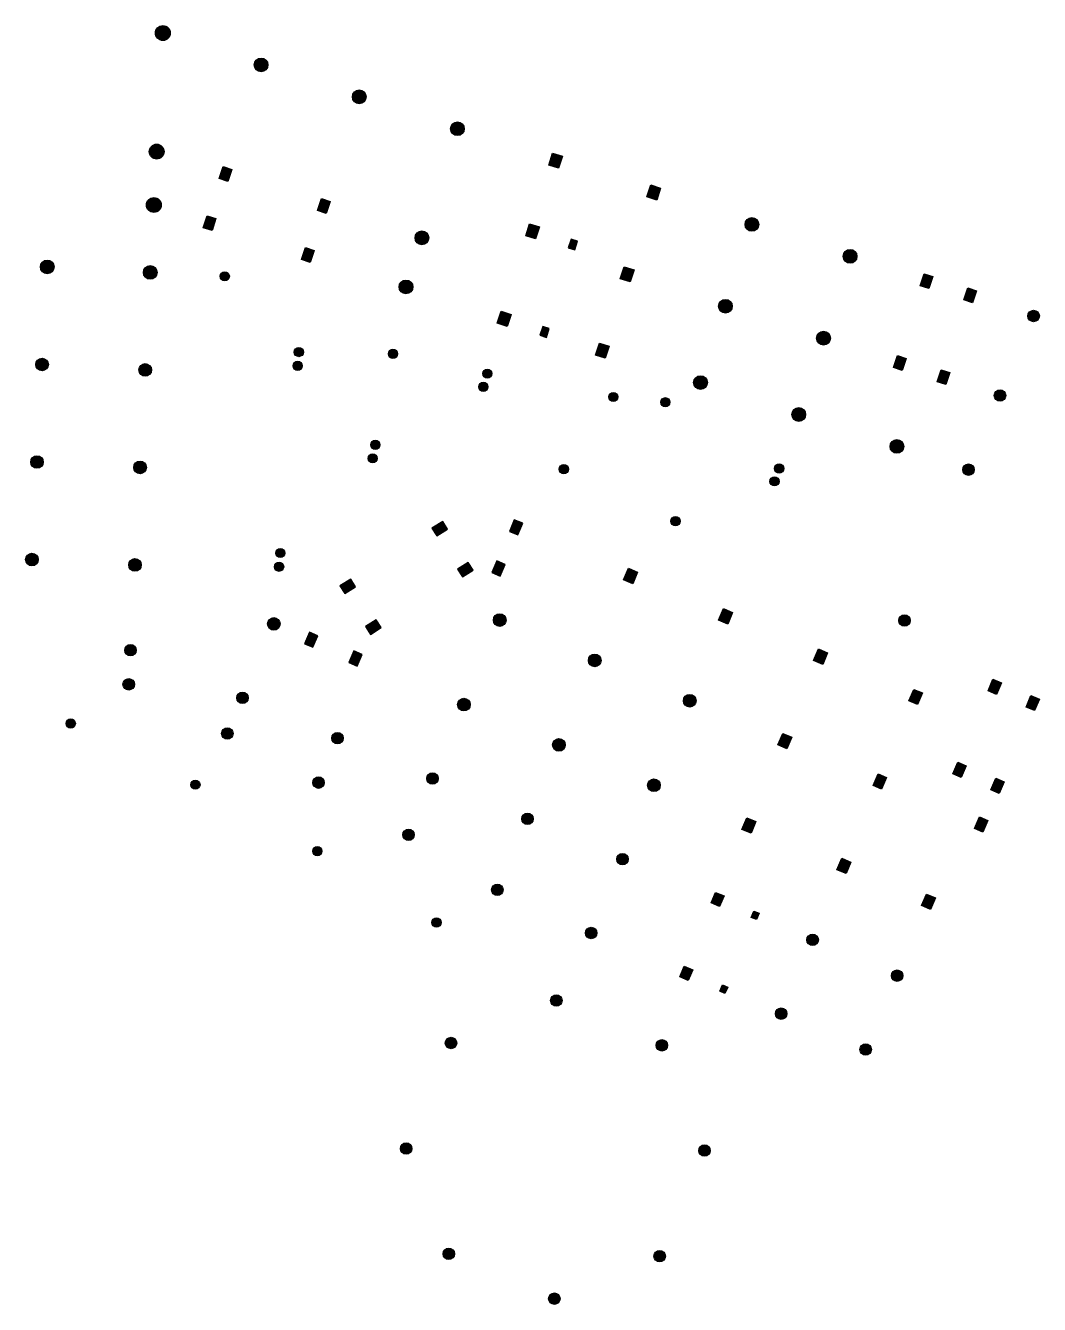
# Paper-space layout 'A3-10-04-2' of a CAD drawing. Extents: x -5 to 11985124, y -6482756 to 599.
# Drawn here: x 11896734 to 11985124, y -6482756 to -6371261 of the extents above.
import ezdxf

# ---------------------------------------------------------------- set-up
doc = ezdxf.new("R2010")
doc.units = 0
doc.header["$LTSCALE"] = 10
doc.header["$MEASUREMENT"] = 0
doc.layers.add('A3-RS-1F$0$A-HATH-GRAY', color=8, linetype='Continuous')
doc.layers.add('A3-RS-1F$0$A-WALL', color=7, linetype='Continuous')

# ---------------------------------------------------------------- blocks, each defined once
blk = doc.blocks.new('A3-RS-1F')
at = {"layer": 'A3-RS-1F$0$A-HATH-GRAY'}
h = blk.add_hatch(color=256, dxfattribs=at)
edge = h.paths.add_edge_path()
edge.add_arc((11908703, -6371911), 650, 0, 360)
h = blk.add_hatch(color=256, dxfattribs=at)
edge = h.paths.add_edge_path()
edge.add_arc((11917262, -6374692), 600, 0, 360)
h = blk.add_hatch(color=256, dxfattribs=at)
edge = h.paths.add_edge_path()
edge.add_arc((11925822, -6377474), 600, 0, 360)
h = blk.add_hatch(color=256, dxfattribs=at)
edge = h.paths.add_edge_path()
edge.add_arc((11934381, -6380255), 600, 0, 360)
h = blk.add_hatch(color=256, dxfattribs=at)
edge = h.paths.add_edge_path()
edge.add_arc((11908161, -6382250), 650, 0, 360)
for points in [[(11942343, -6383420), (11942683, -6382374), (11943539, -6382652), (11943199, -6383698)], [(11913622, -6384602), (11913961, -6383556), (11914722, -6383803), (11914382, -6384850)], [(11950902, -6386201), (11951242, -6385155), (11952098, -6385433), (11951758, -6386479)], [(11922181, -6387384), (11922521, -6386337), (11923282, -6386585), (11922942, -6387631)], [(11912231, -6388882), (11912571, -6387836), (11913332, -6388083), (11912992, -6389129)], [(11940340, -6389583), (11940680, -6388537), (11941536, -6388815), (11941196, -6389861)], [(11920790, -6391663), (11921130, -6390617), (11921891, -6390864), (11921551, -6391911)], [(11944295, -6389869), (11944048, -6390630), (11944619, -6390815), (11944866, -6390054)], [(11948585, -6393334), (11948924, -6392288), (11949780, -6392566), (11949441, -6393612)], [(11974726, -6393942), (11975066, -6392896), (11975827, -6393143), (11975487, -6394189)], [(11978530, -6395178), (11978870, -6394132), (11979631, -6394379), (11979291, -6395425)], [(11937862, -6397210), (11938202, -6396164), (11939058, -6396442), (11938718, -6397488)], [(11941817, -6397496), (11941570, -6398257), (11942140, -6398443), (11942387, -6397682)], [(11946761, -6398945), (11946421, -6399991), (11947277, -6400269), (11947617, -6399223)], [(11972409, -6401075), (11972748, -6400029), (11973509, -6400276), (11973169, -6401322)], [(11976213, -6402311), (11976553, -6401265), (11977314, -6401512), (11976974, -6402558)], [(11932167, -6415082), (11932591, -6415760), (11933524, -6415177), (11933100, -6414499)], [(11938912, -6415355), (11939648, -6415667), (11940078, -6414655), (11939342, -6414342)], [(11934393, -6418643), (11934817, -6419322), (11935749, -6418739), (11935325, -6418060)], [(11937388, -6418945), (11938124, -6419257), (11938554, -6418245), (11937818, -6417932)], [(11950093, -6418906), (11949302, -6418570), (11948872, -6419583), (11949663, -6419919)], [(11924144, -6420095), (11924568, -6420773), (11925501, -6420190), (11925077, -6419512)], [(11926370, -6423656), (11926794, -6424335), (11927727, -6423752), (11927303, -6423073)], [(11958378, -6422423), (11957586, -6422087), (11957156, -6423099), (11957948, -6423435)], [(11921473, -6424139), (11921043, -6425152), (11921780, -6425464), (11922210, -6424452)], [(11925339, -6425780), (11924910, -6426793), (11925646, -6427105), (11926076, -6426093)], [(11966662, -6425939), (11965871, -6425603), (11965441, -6426616), (11966233, -6426952)], [(11980644, -6429267), (11981074, -6428254), (11981810, -6428567), (11981380, -6429579)], [(11973753, -6430144), (11974183, -6429131), (11974919, -6429444), (11974489, -6430457)], [(11983958, -6430673), (11984387, -6429661), (11985124, -6429973), (11984694, -6430986)], [(11963536, -6433303), (11962745, -6432967), (11962315, -6433980), (11963107, -6434316)], [(11970627, -6437508), (11971057, -6436495), (11971793, -6436808), (11971364, -6437821)], [(11977576, -6436493), (11978006, -6435480), (11978743, -6435793), (11978313, -6436805)], [(11980890, -6437899), (11981320, -6436887), (11982057, -6437199), (11981627, -6438212)], [(11960411, -6440667), (11959619, -6440331), (11959189, -6441344), (11959981, -6441680)], [(11979464, -6441259), (11979894, -6440247), (11980630, -6440559), (11980201, -6441572)], [(11968695, -6444184), (11967904, -6443848), (11967474, -6444860), (11968265, -6445196)], [(11957238, -6448066), (11957628, -6447145), (11956892, -6446832), (11956501, -6447753)], [(11976059, -6447310), (11975268, -6446974), (11974838, -6447986), (11975629, -6448322)], [(11960220, -6448462), (11960680, -6448658), (11960445, -6449210), (11959985, -6449015)], [(11954503, -6454509), (11954893, -6453589), (11954157, -6453276), (11953766, -6454197)], [(11957485, -6454906), (11957945, -6455101), (11957710, -6455653), (11957250, -6455458)]]:
    blk.add_hatch(color=256, dxfattribs=at).paths.add_polyline_path(points)
h = blk.add_hatch(color=256, dxfattribs=at)
edge = h.paths.add_edge_path()
edge.add_arc((11907917, -6386902), 650, 0, 360)
h = blk.add_hatch(color=256, dxfattribs=at)
edge = h.paths.add_edge_path()
edge.add_arc((11960060, -6388598), 600, 0, 360)
h = blk.add_hatch(color=256, dxfattribs=at)
edge = h.paths.add_edge_path()
edge.add_arc((11931291, -6389765), 600, 0, 360)
h = blk.add_hatch(color=256, dxfattribs=at)
edge = h.paths.add_edge_path()
edge.add_arc((11968619, -6391379), 600, 0, 360)
h = blk.add_hatch(color=256, dxfattribs=at)
edge = h.paths.add_edge_path()
edge.add_arc((11898621, -6392308), 600, 0, 360)
h = blk.add_hatch(color=256, dxfattribs=at)
edge = h.paths.add_edge_path()
edge.add_arc((11907609, -6392779), 600, 0, 360)
h = blk.add_hatch(color=256, dxfattribs=at)
edge = h.paths.add_edge_path()
edge.add_arc((11914100, -6393119), 400, 0, 360)
h = blk.add_hatch(color=256, dxfattribs=at)
edge = h.paths.add_edge_path()
edge.add_arc((11929900, -6394045), 600, 0, 360)
h = blk.add_hatch(color=256, dxfattribs=at)
edge = h.paths.add_edge_path()
edge.add_arc((11957742, -6395731), 600, 0, 360)
h = blk.add_hatch(color=256, dxfattribs=at)
edge = h.paths.add_edge_path()
edge.add_arc((11984618, -6396578), 501, 0, 360)
h = blk.add_hatch(color=256, dxfattribs=at)
edge = h.paths.add_edge_path()
edge.add_arc((11966302, -6398512), 600, 0, 360)
h = blk.add_hatch(color=256, dxfattribs=at)
edge = h.paths.add_edge_path()
edge.add_arc((11920561, -6399728), 400, 0, 360)
h = blk.add_hatch(color=256, dxfattribs=at)
edge = h.paths.add_edge_path()
edge.add_arc((11928767, -6399880), 400, 0, 360)
h = blk.add_hatch(color=256, dxfattribs=at)
edge = h.paths.add_edge_path()
edge.add_arc((11898176, -6400810), 550, 0, 360)
h = blk.add_hatch(color=256, dxfattribs=at)
edge = h.paths.add_edge_path()
edge.add_arc((11907163, -6401281), 550, 0, 360)
h = blk.add_hatch(color=256, dxfattribs=at)
edge = h.paths.add_edge_path()
edge.add_arc((11920451, -6400923), 400, 0, 360)
h = blk.add_hatch(color=256, dxfattribs=at)
edge = h.paths.add_edge_path()
edge.add_arc((11936993, -6401607), 400, 0, 360)
h = blk.add_hatch(color=256, dxfattribs=at)
edge = h.paths.add_edge_path()
edge.add_arc((11955579, -6402388), 600, 0, 360)
h = blk.add_hatch(color=256, dxfattribs=at)
edge = h.paths.add_edge_path()
edge.add_arc((11936641, -6402754), 400, 0, 360)
h = blk.add_hatch(color=256, dxfattribs=at)
edge = h.paths.add_edge_path()
edge.add_arc((11981690, -6403512), 501, 0, 360)
h = blk.add_hatch(color=256, dxfattribs=at)
edge = h.paths.add_edge_path()
edge.add_arc((11947980, -6403642), 400, 0, 360)
h = blk.add_hatch(color=256, dxfattribs=at)
edge = h.paths.add_edge_path()
edge.add_arc((11952512, -6404099), 400, 0, 360)
h = blk.add_hatch(color=256, dxfattribs=at)
edge = h.paths.add_edge_path()
edge.add_arc((11964138, -6405170), 600, 0, 360)
h = blk.add_hatch(color=256, dxfattribs=at)
edge = h.paths.add_edge_path()
edge.add_arc((11927221, -6407814), 400, 0, 360)
h = blk.add_hatch(color=256, dxfattribs=at)
edge = h.paths.add_edge_path()
edge.add_arc((11972698, -6407951), 600, 0, 360)
h = blk.add_hatch(color=256, dxfattribs=at)
edge = h.paths.add_edge_path()
edge.add_arc((11926992, -6408991), 400, 0, 360)
h = blk.add_hatch(color=256, dxfattribs=at)
edge = h.paths.add_edge_path()
edge.add_arc((11897730, -6409312), 550, 0, 360)
h = blk.add_hatch(color=256, dxfattribs=at)
edge = h.paths.add_edge_path()
edge.add_arc((11906718, -6409783), 550, 0, 360)
h = blk.add_hatch(color=256, dxfattribs=at)
edge = h.paths.add_edge_path()
edge.add_arc((11943657, -6409935), 400, 0, 360)
h = blk.add_hatch(color=256, dxfattribs=at)
edge = h.paths.add_edge_path()
edge.add_arc((11962435, -6409873), 400, 0, 360)
h = blk.add_hatch(color=256, dxfattribs=at)
edge = h.paths.add_edge_path()
edge.add_arc((11978944, -6409980), 501, 0, 360)
h = blk.add_hatch(color=256, dxfattribs=at)
edge = h.paths.add_edge_path()
edge.add_arc((11962026, -6411002), 400, 0, 360)
h = blk.add_hatch(color=256, dxfattribs=at)
edge = h.paths.add_edge_path()
edge.add_arc((11953400, -6414465), 400, 0, 360)
h = blk.add_hatch(color=256, dxfattribs=at)
edge = h.paths.add_edge_path()
edge.add_arc((11897285, -6417813), 550, 0, 360)
h = blk.add_hatch(color=256, dxfattribs=at)
edge = h.paths.add_edge_path()
edge.add_arc((11918946, -6417249), 400, 0, 360)
h = blk.add_hatch(color=256, dxfattribs=at)
edge = h.paths.add_edge_path()
edge.add_arc((11906272, -6418284), 550, 0, 360)
h = blk.add_hatch(color=256, dxfattribs=at)
edge = h.paths.add_edge_path()
edge.add_arc((11918836, -6418444), 400, 0, 360)
h = blk.add_hatch(color=256, dxfattribs=at)
edge = h.paths.add_edge_path()
edge.add_arc((11918377, -6423423), 550, 0, 360)
h = blk.add_hatch(color=256, dxfattribs=at)
edge = h.paths.add_edge_path()
edge.add_arc((11938072, -6423092), 550, 0, 360)
h = blk.add_hatch(color=256, dxfattribs=at)
edge = h.paths.add_edge_path()
edge.add_arc((11973361, -6423134), 501, 0, 360)
h = blk.add_hatch(color=256, dxfattribs=at)
edge = h.paths.add_edge_path()
edge.add_arc((11905883, -6425723), 500, 0, 360)
h = blk.add_hatch(color=256, dxfattribs=at)
edge = h.paths.add_edge_path()
edge.add_arc((11946357, -6426608), 550, 0, 360)
h = blk.add_hatch(color=256, dxfattribs=at)
edge = h.paths.add_edge_path()
edge.add_arc((11905727, -6428690), 500, 0, 360)
h = blk.add_hatch(color=256, dxfattribs=at)
edge = h.paths.add_edge_path()
edge.add_arc((11915642, -6429866), 500, 0, 360)
h = blk.add_hatch(color=256, dxfattribs=at)
edge = h.paths.add_edge_path()
edge.add_arc((11954641, -6430125), 550, 0, 360)
h = blk.add_hatch(color=256, dxfattribs=at)
edge = h.paths.add_edge_path()
edge.add_arc((11934946, -6430456), 550, 0, 360)
h = blk.add_hatch(color=256, dxfattribs=at)
edge = h.paths.add_edge_path()
edge.add_arc((11900674, -6432110), 400, 0, 360)
h = blk.add_hatch(color=256, dxfattribs=at)
edge = h.paths.add_edge_path()
edge.add_arc((11914322, -6432975), 500, 0, 360)
h = blk.add_hatch(color=256, dxfattribs=at)
edge = h.paths.add_edge_path()
edge.add_arc((11923927, -6433383), 500, 0, 360)
h = blk.add_hatch(color=256, dxfattribs=at)
edge = h.paths.add_edge_path()
edge.add_arc((11943231, -6433972), 550, 0, 360)
h = blk.add_hatch(color=256, dxfattribs=at)
edge = h.paths.add_edge_path()
edge.add_arc((11932211, -6436899), 500, 0, 360)
h = blk.add_hatch(color=256, dxfattribs=at)
edge = h.paths.add_edge_path()
edge.add_arc((11911541, -6437447), 400, 0, 360)
h = blk.add_hatch(color=256, dxfattribs=at)
edge = h.paths.add_edge_path()
edge.add_arc((11922280, -6437262), 500, 0, 360)
h = blk.add_hatch(color=256, dxfattribs=at)
edge = h.paths.add_edge_path()
edge.add_arc((11951515, -6437489), 550, 0, 360)
h = blk.add_hatch(color=256, dxfattribs=at)
edge = h.paths.add_edge_path()
edge.add_arc((11940496, -6440416), 500, 0, 360)
h = blk.add_hatch(color=256, dxfattribs=at)
edge = h.paths.add_edge_path()
edge.add_arc((11930127, -6441809), 500, 0, 360)
h = blk.add_hatch(color=256, dxfattribs=at)
edge = h.paths.add_edge_path()
edge.add_arc((11922176, -6443234), 400, 0, 360)
h = blk.add_hatch(color=256, dxfattribs=at)
edge = h.paths.add_edge_path()
edge.add_arc((11948780, -6443932), 500, 0, 360)
h = blk.add_hatch(color=256, dxfattribs=at)
edge = h.paths.add_edge_path()
edge.add_arc((11937865, -6446613), 500, 0, 360)
h = blk.add_hatch(color=256, dxfattribs=at)
edge = h.paths.add_edge_path()
edge.add_arc((11932558, -6449461), 400, 0, 360)
h = blk.add_hatch(color=256, dxfattribs=at)
edge = h.paths.add_edge_path()
edge.add_arc((11946045, -6450376), 500, 0, 360)
h = blk.add_hatch(color=256, dxfattribs=at)
edge = h.paths.add_edge_path()
edge.add_arc((11965349, -6450966), 500, 0, 360)
h = blk.add_hatch(color=256, dxfattribs=at)
edge = h.paths.add_edge_path()
edge.add_arc((11972713, -6454091), 500, 0, 360)
h = blk.add_hatch(color=256, dxfattribs=at)
edge = h.paths.add_edge_path()
edge.add_arc((11943006, -6456256), 500, 0, 360)
h = blk.add_hatch(color=256, dxfattribs=at)
edge = h.paths.add_edge_path()
edge.add_arc((11962614, -6457409), 500, 0, 360)
h = blk.add_hatch(color=256, dxfattribs=at)
edge = h.paths.add_edge_path()
edge.add_arc((11933827, -6459964), 500, 0, 360)
h = blk.add_hatch(color=256, dxfattribs=at)
edge = h.paths.add_edge_path()
edge.add_arc((11952211, -6460163), 500, 0, 360)
h = blk.add_hatch(color=256, dxfattribs=at)
edge = h.paths.add_edge_path()
edge.add_arc((11969978, -6460535), 500, 0, 360)
h = blk.add_hatch(color=256, dxfattribs=at)
edge = h.paths.add_edge_path()
edge.add_arc((11929920, -6469169), 500, 0, 360)
h = blk.add_hatch(color=256, dxfattribs=at)
edge = h.paths.add_edge_path()
edge.add_arc((11955920, -6469342), 500, 0, 360)
h = blk.add_hatch(color=256, dxfattribs=at)
edge = h.paths.add_edge_path()
edge.add_arc((11933629, -6478348), 500, 0, 360)
h = blk.add_hatch(color=256, dxfattribs=at)
edge = h.paths.add_edge_path()
edge.add_arc((11952012, -6478547), 500, 0, 360)
h = blk.add_hatch(color=256, dxfattribs=at)
edge = h.paths.add_edge_path()
edge.add_arc((11942834, -6482255), 500, 0, 360)
at = {"layer": 'A3-RS-1F$0$A-WALL'}
for points in [[(11942343, -6383420), (11942683, -6382374), (11943539, -6382652), (11943199, -6383698)], [(11913622, -6384602), (11913961, -6383556), (11914722, -6383803), (11914382, -6384850)], [(11950902, -6386201), (11951242, -6385155), (11952098, -6385433), (11951758, -6386479)], [(11922181, -6387384), (11922521, -6386337), (11923282, -6386585), (11922942, -6387631)], [(11912231, -6388882), (11912571, -6387836), (11913332, -6388083), (11912992, -6389129)], [(11940340, -6389583), (11940680, -6388537), (11941536, -6388815), (11941196, -6389861)], [(11920790, -6391663), (11921130, -6390617), (11921891, -6390864), (11921551, -6391911)], [(11944295, -6389869), (11944048, -6390630), (11944619, -6390815), (11944866, -6390054)], [(11948585, -6393334), (11948924, -6392288), (11949780, -6392566), (11949441, -6393612)], [(11974726, -6393942), (11975066, -6392896), (11975827, -6393143), (11975487, -6394189)], [(11978530, -6395178), (11978870, -6394132), (11979631, -6394379), (11979291, -6395425)], [(11937862, -6397210), (11938202, -6396164), (11939058, -6396442), (11938718, -6397488)], [(11941817, -6397496), (11941570, -6398257), (11942140, -6398443), (11942387, -6397682)], [(11946421, -6399991), (11946761, -6398945), (11947617, -6399223), (11947277, -6400269)], [(11972409, -6401075), (11972748, -6400029), (11973509, -6400276), (11973169, -6401322)], [(11976213, -6402311), (11976553, -6401265), (11977314, -6401512), (11976974, -6402558)], [(11949302, -6418570), (11950093, -6418906), (11949663, -6419919), (11948872, -6419583)], [(11957586, -6422087), (11958378, -6422423), (11957948, -6423435), (11957156, -6423099)], [(11921473, -6424139), (11921043, -6425152), (11921780, -6425464), (11922210, -6424452)], [(11925339, -6425780), (11924910, -6426793), (11925646, -6427105), (11926076, -6426093)], [(11965871, -6425603), (11966662, -6425939), (11966233, -6426952), (11965441, -6426616)], [(11980644, -6429267), (11981074, -6428254), (11981810, -6428567), (11981380, -6429579)], [(11973753, -6430144), (11974183, -6429131), (11974919, -6429444), (11974489, -6430457)], [(11983958, -6430673), (11984387, -6429661), (11985124, -6429973), (11984694, -6430986)], [(11962745, -6432967), (11963536, -6433303), (11963107, -6434316), (11962315, -6433980)], [(11970627, -6437508), (11971057, -6436495), (11971793, -6436808), (11971364, -6437821)], [(11977576, -6436493), (11978006, -6435480), (11978743, -6435793), (11978313, -6436805)], [(11980890, -6437899), (11981320, -6436887), (11982057, -6437199), (11981627, -6438212)], [(11959619, -6440331), (11960411, -6440667), (11959981, -6441680), (11959189, -6441344)], [(11979464, -6441259), (11979894, -6440247), (11980630, -6440559), (11980201, -6441572)], [(11967904, -6443848), (11968695, -6444184), (11968265, -6445196), (11967474, -6444860)], [(11956892, -6446832), (11957628, -6447145), (11957238, -6448066), (11956501, -6447753)], [(11975268, -6446974), (11976059, -6447310), (11975629, -6448322), (11974838, -6447986)], [(11960220, -6448462), (11960680, -6448658), (11960445, -6449210), (11959985, -6449015)], [(11954157, -6453276), (11954893, -6453589), (11954503, -6454509), (11953766, -6454197)], [(11957485, -6454906), (11957945, -6455101), (11957710, -6455653), (11957250, -6455458)]]:
    blk.add_lwpolyline(points, close=True, dxfattribs=at)
for centre, radius in [((11908703, -6371911), 650), ((11917262, -6374692), 600), ((11925822, -6377474), 600), ((11934381, -6380255), 600), ((11908161, -6382250), 650), ((11907917, -6386902), 650), ((11960060, -6388598), 600), ((11931291, -6389765), 600), ((11968619, -6391379), 600), ((11898621, -6392308), 600), ((11907609, -6392779), 600), ((11914100, -6393119), 400), ((11929900, -6394045), 600), ((11957742, -6395731), 600), ((11984618, -6396578), 501), ((11966302, -6398512), 600), ((11920561, -6399728), 400), ((11928767, -6399880), 400), ((11898176, -6400810), 550), ((11907163, -6401281), 550), ((11920451, -6400923), 400), ((11936993, -6401607), 400), ((11955579, -6402388), 600), ((11936641, -6402754), 400), ((11981690, -6403512), 501), ((11947980, -6403642), 400), ((11952512, -6404099), 400), ((11964138, -6405170), 600), ((11927221, -6407814), 400), ((11972698, -6407951), 600), ((11926992, -6408991), 400), ((11897730, -6409312), 550), ((11906718, -6409783), 550), ((11943657, -6409935), 400), ((11962435, -6409873), 400), ((11978944, -6409980), 501), ((11962026, -6411002), 400), ((11953400, -6414465), 400), ((11897285, -6417813), 550), ((11918946, -6417249), 400), ((11906272, -6418284), 550), ((11918836, -6418444), 400), ((11918377, -6423423), 550), ((11938072, -6423092), 550), ((11973361, -6423134), 501), ((11905883, -6425723), 500), ((11946357, -6426608), 550), ((11905727, -6428690), 500), ((11915642, -6429866), 500), ((11954641, -6430125), 550), ((11934946, -6430456), 550), ((11900674, -6432110), 400), ((11914322, -6432975), 500), ((11923927, -6433383), 500), ((11943231, -6433972), 550), ((11932211, -6436899), 500), ((11911541, -6437447), 400), ((11922280, -6437262), 500), ((11951515, -6437489), 550), ((11940496, -6440416), 500), ((11930127, -6441809), 500), ((11922176, -6443234), 400), ((11948780, -6443932), 500), ((11937865, -6446613), 500), ((11932558, -6449461), 400), ((11946045, -6450376), 500), ((11965349, -6450966), 500), ((11972713, -6454091), 500), ((11943006, -6456256), 500), ((11962614, -6457409), 500), ((11933827, -6459964), 500), ((11952211, -6460163), 500), ((11969978, -6460535), 500), ((11929920, -6469169), 500), ((11955920, -6469342), 500), ((11933629, -6478348), 500), ((11952012, -6478547), 500), ((11942834, -6482255), 500)]:
    blk.add_circle(centre, radius, dxfattribs=at)
for points in [[(11932167, -6415082), (11932591, -6415760), (11933524, -6415177), (11933100, -6414499)], [(11938912, -6415355), (11939648, -6415667), (11940078, -6414655), (11939342, -6414342)], [(11934393, -6418643), (11934817, -6419322), (11935749, -6418739), (11935325, -6418060)], [(11937388, -6418945), (11938124, -6419257), (11938554, -6418245), (11937818, -6417932)], [(11924144, -6420095), (11924568, -6420773), (11925501, -6420190), (11925077, -6419512)], [(11926370, -6423656), (11926794, -6424335), (11927727, -6423752), (11927303, -6423073)]]:
    blk.add_3dface(points, dxfattribs=at)

psp = doc.layouts.new('A3-10-04-2')

# ---------------------------------------------------------------- block references
psp.add_blockref('A3-RS-1F', (0, 0))

doc.saveas('drawing.dxf')
